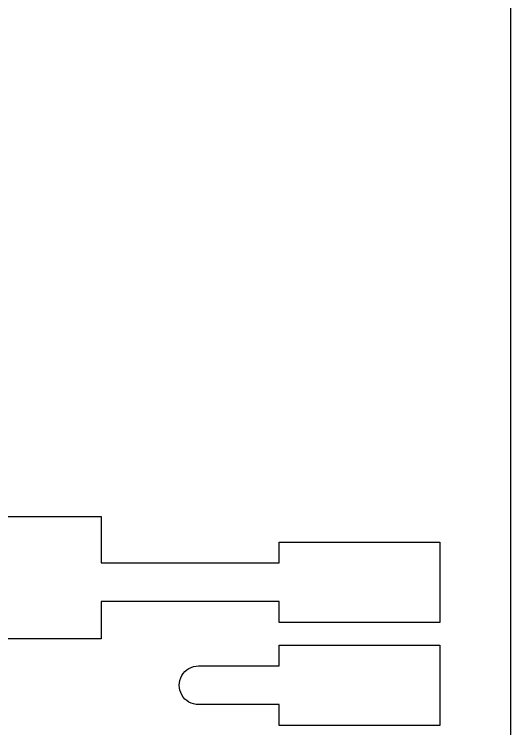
# Model space of a CAD drawing. Extents: x -7.6 to 7.5, y -21.6 to 19.9.
# Drawn here: x 3.63 to 7.54, y 0.29 to 5.93 of the extents above; entities that cross this region are included whole.
import ezdxf

# ---------------------------------------------------------------- set-up
doc = ezdxf.new("R2010")
doc.units = 0
doc.header["$MEASUREMENT"] = 0
doc.layers.add('TOP_WELDED_LPKF', color=7, linetype='CONTINUOUS')

msp = doc.modelspace()

# ---------------------------------------------------------------- linework, layer by layer
at = {"layer": 'TOP_WELDED_LPKF'}
msp.add_lwpolyline([(-7.6454, -21.6408), (7.5438, -21.6408), (7.5438, 19.8628), (-7.6454, 19.8628), (-7.6454, -21.6408)], close=True, dxfattribs=at)
for points, knots in [([(5.715, 1.6002), (5.715, 1.6002), (4.31, 1.6002), (4.31, 1.6002), (4.31, 1.6002), (4.31, 1.6002), (4.31, 1.9676), (4.31, 1.9676), (4.31, 1.9676), (4.31, 1.9676), (3.31, 1.9676), (3.31, 1.9676), (3.31, 1.9676), (3.31, 1.9676), (3.31, 1.0024), (3.31, 1.0024), (3.31, 1.0024), (3.31, 1.0024), (4.31, 1.0024), (4.31, 1.0024), (4.31, 1.0024), (4.31, 1.0024), (4.31, 1.2954), (4.31, 1.2954), (4.31, 1.2954), (4.31, 1.2954), (5.715, 1.2954), (5.715, 1.2954), (5.715, 1.2954), (5.715, 1.2954), (5.715, 1.1303), (5.715, 1.1303), (5.715, 1.1303), (5.715, 1.1303), (6.985, 1.1303), (6.985, 1.1303), (6.985, 1.1303), (6.985, 1.1303), (6.985, 1.7653), (6.985, 1.7653), (6.985, 1.7653), (6.985, 1.7653), (5.715, 1.7653), (5.715, 1.7653), (5.715, 1.7653), (5.715, 1.7653), (5.715, 1.6002), (5.715, 1.6002)], [0, 0, 0, 0, 0.076923, 0.076923, 0.076923, 0.076923, 0.153846, 0.153846, 0.153846, 0.153846, 0.230769, 0.230769, 0.230769, 0.230769, 0.307692, 0.307692, 0.307692, 0.307692, 0.384615, 0.384615, 0.384615, 0.384615, 0.461538, 0.461538, 0.461538, 0.461538, 0.538462, 0.538462, 0.538462, 0.538462, 0.615385, 0.615385, 0.615385, 0.615385, 0.692308, 0.692308, 0.692308, 0.692308, 0.769231, 0.769231, 0.769231, 0.769231, 0.846154, 0.846154, 0.846154, 0.846154, 1, 1, 1, 1]), ([(5.715, 0.7874), (5.715, 0.7874), (5.08, 0.7874), (5.08, 0.7874), (5.08, 0.7874), (5.0256, 0.7874), (4.9752, 0.7584), (4.948, 0.7112), (4.948, 0.7112), (4.9208, 0.664), (4.9208, 0.606), (4.948, 0.5588), (4.948, 0.5588), (4.9752, 0.5116), (5.0256, 0.4826), (5.08, 0.4826), (5.08, 0.4826), (5.08, 0.4826), (5.715, 0.4826), (5.715, 0.4826), (5.715, 0.4826), (5.715, 0.4826), (5.715, 0.3175), (5.715, 0.3175), (5.715, 0.3175), (5.715, 0.3175), (6.985, 0.3175), (6.985, 0.3175), (6.985, 0.3175), (6.985, 0.3175), (6.985, 0.9525), (6.985, 0.9525), (6.985, 0.9525), (6.985, 0.9525), (5.715, 0.9525), (5.715, 0.9525), (5.715, 0.9525), (5.715, 0.9525), (5.715, 0.7874), (5.715, 0.7874)], [0, 0, 0, 0, 0.090909, 0.090909, 0.090909, 0.090909, 0.181818, 0.181818, 0.181818, 0.181818, 0.272727, 0.272727, 0.272727, 0.272727, 0.363636, 0.363636, 0.363636, 0.363636, 0.454545, 0.454545, 0.454545, 0.454545, 0.545455, 0.545455, 0.545455, 0.545455, 0.636364, 0.636364, 0.636364, 0.636364, 0.727273, 0.727273, 0.727273, 0.727273, 0.818182, 0.818182, 0.818182, 0.818182, 1, 1, 1, 1])]:
    msp.add_open_spline(points, degree=3, knots=knots, dxfattribs=at)

doc.saveas('drawing.dxf')
